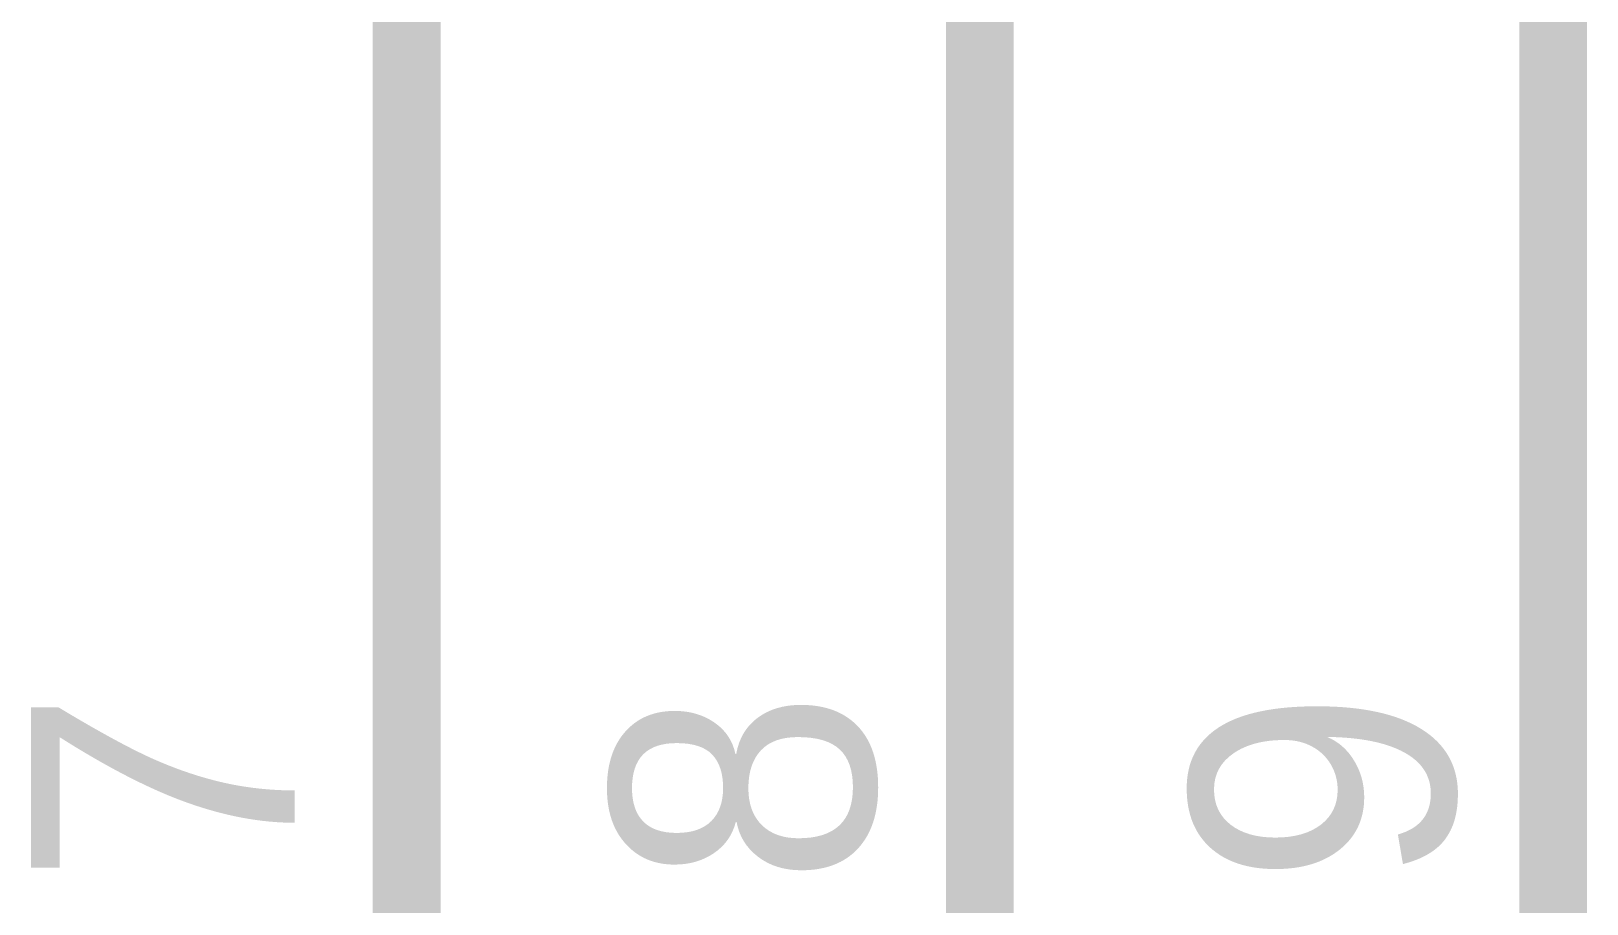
# Model space of a CAD drawing. Header units: inches. Extents: x 0 to 31.5, y 0 to 22.3.
# Drawn here: x 22.5341 to 22.8053, y 14.3214 to 14.4735 of the extents above; entities that cross this region are included whole.
import ezdxf

# ---------------------------------------------------------------- set-up
doc = ezdxf.new("R2010")
doc.units = ezdxf.units.IN
doc.header["$MEASUREMENT"] = 0
doc.layers.add('Sheet', color=255, linetype='Continuous')

msp = doc.modelspace()

# ---------------------------------------------------------------- linework, layer by layer
at = {"layer": 'Sheet'}
for points in [[(22.59957, 14.39921, 0.0118, 0.0118, 0), (22.59957, 14.59906, 0.0118, 0.0118, 0)], [(22.69948, 14.39921, 0.0118, 0.0118, 0), (22.69948, 14.59906, 0.0118, 0.0118, 0)], [(22.79938, 14.39921, 0.0118, 0.0118, 0), (22.79938, 14.59906, 0.0118, 0.0118, 0)], [(22.59957, 14.19937, 0.0118, 0.0118, 0), (22.59957, 14.39921, 0.0118, 0.0118, 0)], [(22.69948, 14.19937, 0.0118, 0.0118, 0), (22.69948, 14.39921, 0.0118, 0.0118, 0)], [(22.79938, 14.19937, 0.0118, 0.0118, 0), (22.79938, 14.39921, 0.0118, 0.0118, 0)]]:
    msp.add_lwpolyline(points, format="xyseb", dxfattribs=at)

# ---------------------------------------------------------------- texts
for s, p in [('7', (22.58005, 14.32456)), ('8', (22.6811, 14.32456)), ('9', (22.78215, 14.32456))]:
    msp.add_text(s, height=0.04594, rotation=90, dxfattribs=at).set_placement(p)

doc.saveas('drawing.dxf')
